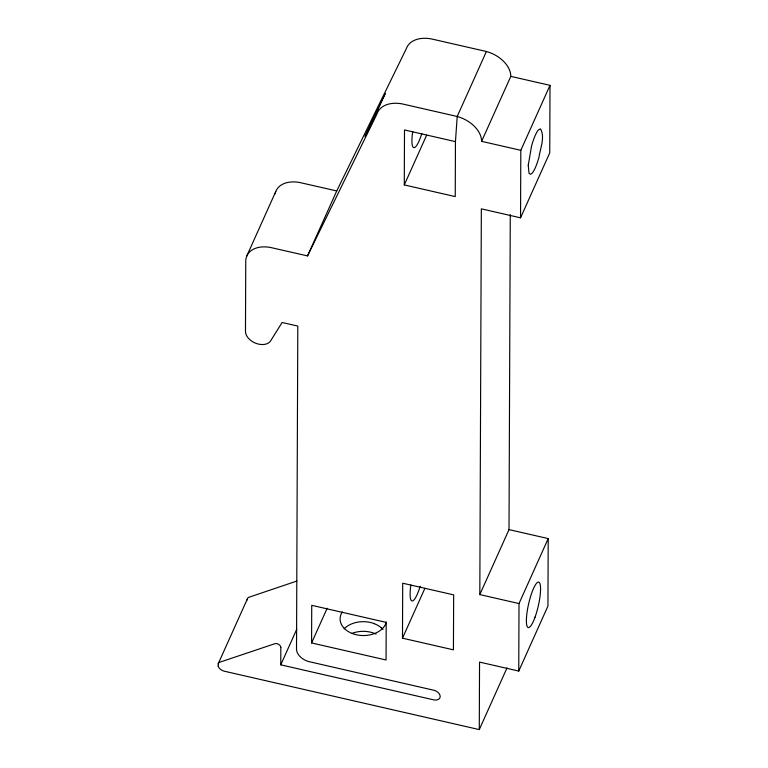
<?xml version="1.0" encoding="UTF-8"?>
<svg xmlns="http://www.w3.org/2000/svg" width="768" height="768" viewBox="0 0 768 768"><rect width="100%" height="100%" fill="white"/><g stroke="black" fill="none" stroke-linecap="round" stroke-linejoin="round"><path stroke-width="1.15" d="M218.189 666.182A6.854 4.598 24.2 0 0 224.093 671.155L479.28 729.6L479.549 662.093L518.746 671.069L519.014 603.562L479.818 594.586L481.344 208.848L520.541 217.824L520.81 150.317L481.613 141.341A27.427 18.394 24.2 0 0 457.2 116.486L404.602 104.438A28.493 19.104 24.2 0 0 377.069 113.76L307.536 255.917L270.317 247.43A27.427 18.394 24.2 0 0 245.75 261.072L245.472 331.469A13.718 9.197 24.2 0 0 256.051 343.373A13.718 9.197 24.2 0 0 270.672 340.79L282.115 322.493L297.802 326.083L296.515 649.142A13.67 9.168 24.2 0 0 308.726 661.565L434.074 690.298A6.854 4.598 24.2 0 1 440.179 696.662A6.854 4.598 24.2 0 1 433.632 699.84L280.762 664.838L280.829 647.482M311.578 642.941L311.731 605.328L386.198 622.378L386.054 659.99L311.578 642.941L327.158 608.285M402.49 638.179L402.701 583.21L453.658 594.874L453.437 649.843L402.49 638.179L424.877 588.365M404.285 184.925L404.506 129.955L455.453 141.629L455.242 196.589L404.285 184.925L426.672 135.11M479.818 594.586L509.011 529.613L510.269 214.55M509.011 529.613L548.208 538.589L547.939 606.096L518.746 671.069M307.536 255.917L336.739 190.944L406.272 48.787A28.493 19.104 24.2 0 1 433.805 39.466L486.403 51.504A27.427 18.394 24.2 0 1 510.816 76.368L550.013 85.344L549.744 152.842L520.541 217.824M455.453 141.629L457.2 116.486L486.403 51.504M247.19 599.971L247.402 598.819A6.816 4.57 24.2 0 1 248.448 597.418L296.87 581.05M247.402 598.819L218.198 663.792L218.189 666.192M246.586 256.464L275.789 191.491M481.613 141.341L510.816 76.368M280.762 664.838L296.822 629.098M520.81 150.317L550.013 85.344M519.014 603.562L548.208 538.589M479.28 729.6L507.024 667.872M336.739 190.944L299.51 182.458A27.427 18.394 24.2 0 0 275.165 193.728M421.814 133.488A23.27 4.934 -77.1 0 1 413.818 147.638A23.27 4.934 -77.1 0 1 412.714 131.549M420.154 586.32A23.318 4.944 -77.1 0 1 412.08 600.95A23.318 4.944 -77.1 0 1 410.87 585.043M218.198 663.792A6.854 4.598 24.2 0 1 219.245 662.39L275.251 643.584A4.09 2.746 24.2 0 1 276.682 643.642A4.138 2.774 24.2 0 1 277.661 643.91A4.09 2.746 24.2 0 1 280.81 647.453M386.342 622.042A23.318 16.579 0.2 0 1 356.323 634.752A23.318 16.579 0.2 0 1 342.269 611.952M344.131 628.819A23.318 16.579 0.2 0 1 374.419 623.683M351.965 633.398A23.318 16.579 0.2 0 1 376.109 634.08M374.429 623.75A23.309 16.522 0.4 0 1 381.187 627.677M381.274 627.629A23.318 16.608 0 0 1 383.002 629.318M528.25 165.178L529.027 173.309L530.534 174.317L532.195 173.136A23.318 4.944 -77.1 0 0 539.021 156.97C540.326 148.205 545.232 137.011 540.49 128.851L538.349 130.032A23.318 4.944 -77.1 0 0 531.523 146.189L528.25 165.178M365.434 135.552L365.107 136.474L385.306 93.379L365.434 135.552M535.037 617.184A23.318 4.944 -77.1 0 0 538.694 582.106A23.318 4.944 -77.1 0 0 526.704 615.197A23.318 4.944 -77.1 0 0 535.037 617.184"/></g></svg>
